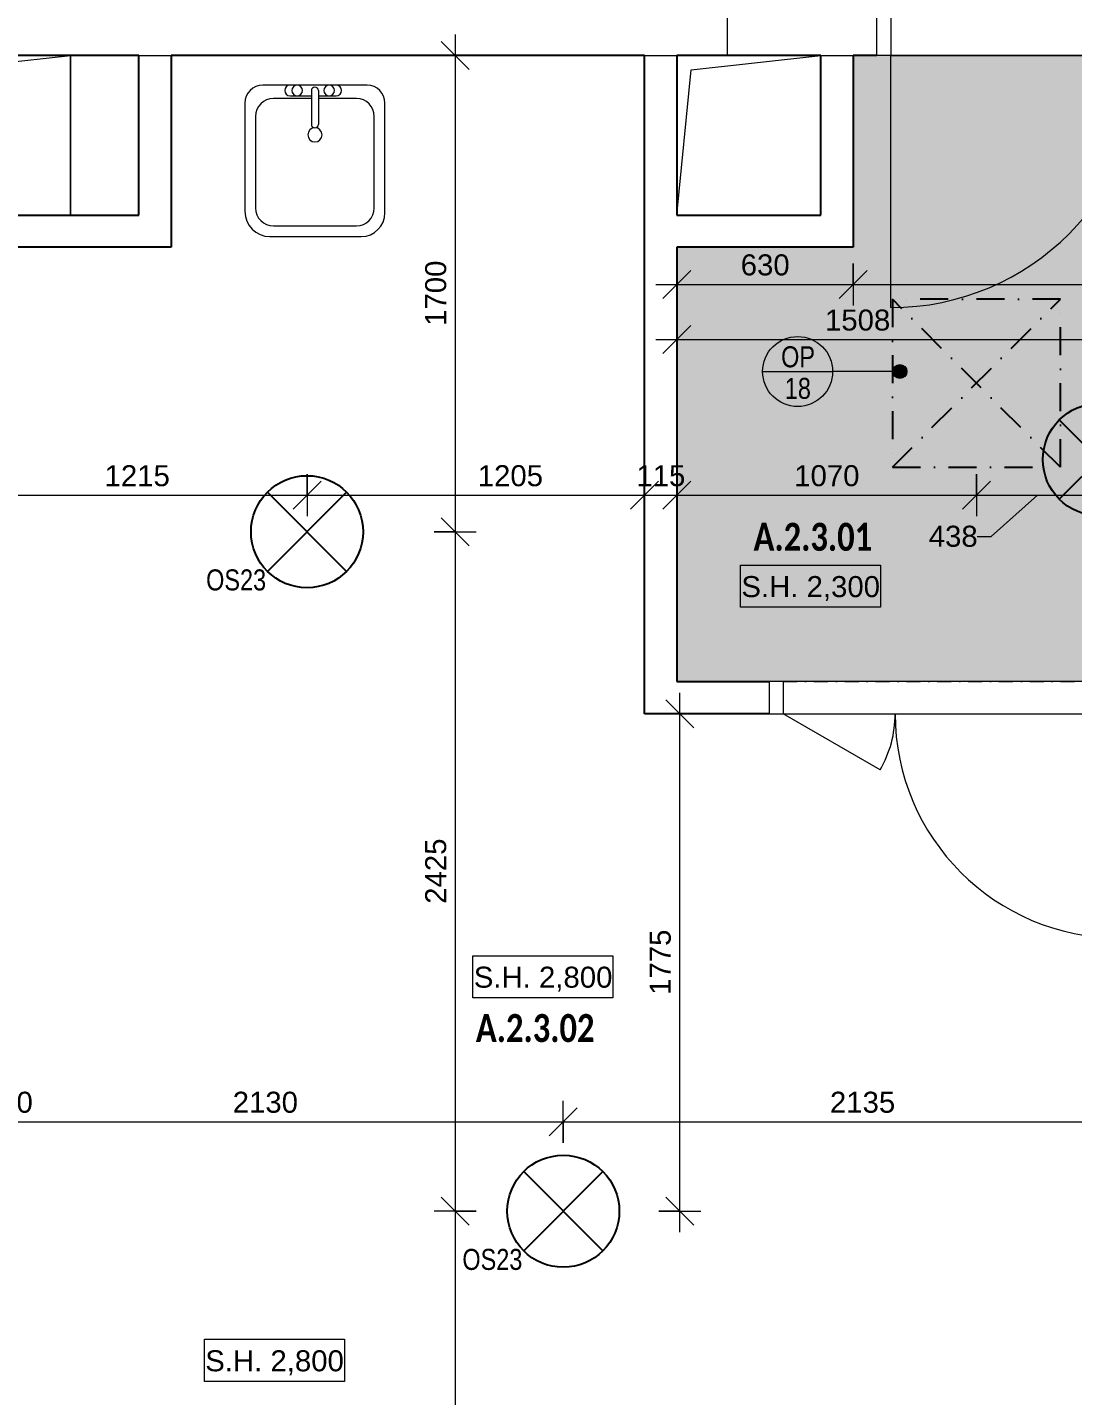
# Model space of a CAD drawing. Header units: millimetres. Extents: x -2015 to 46090, y -3604 to 14301.
# Drawn here: x 8441 to 12174, y 1942 to 6825 of the extents above; entities that cross this region are included whole.
import ezdxf

# ---------------------------------------------------------------- set-up
doc = ezdxf.new("R2010")
doc.units = ezdxf.units.MM
doc.linetypes.add('HA_DashDot_2_2mm-S0_6mm', pattern=[110, 50, -30, 0, -30])
doc.linetypes.add('HA_DashDot_4mm-S1mm', pattern=[200, 100, -50, 0, -50])
for name, color, linetype, lineweight in [('-UNDERLAY_P-SANR-FIXT-OTLN', 9, 'Continuous', 9), ('A-____-____-DIMS', 9, 'Continuous', 5), ('A-____-____-DIMS-50', 9, 'Continuous', 5), ('A-AREA-____-IDEN', 9, 'Continuous', 9), ('A-CLNG-____-PATT', 9, 'Continuous', 9), ('A-DETL-GENF-OTLN', 9, 'Continuous', 9), ('A-DOOR-____-MCUT', 9, 'HA_DashDot_2_2mm-S0_6mm', 9), ('A-DOOR-____-OTLN', 9, 'Continuous', 9), ('A-DOOR-FRAM-OTLN', 9, 'Continuous', 9), ('A-FLOR-____-OTLN', 9, 'Continuous', 9), ('A-FLOR-____-OVHD', 9, 'HA_DashDot_4mm-S1mm', 25), ('A-GENM-____-IDEN', 9, 'Continuous', 9), ('A-GENM-____-OTLN', 9, 'Continuous', 9), ('A-WALL-____-MCUT', 9, 'Continuous', 9), ('E-LITE-EQPM-IDEN', 9, 'Continuous', 9), ('E-LITE-EQPM-OTLN', 9, 'Continuous', 9), ('G-____-____-DIMS', 9, 'Continuous', 5), ('I-WALL-____-MCUT', 9, 'Continuous', 25)]:
    doc.layers.add(name, color=color, linetype=linetype, lineweight=lineweight)
doc.styles.add('Arial_1', font='arial.ttf', dxfattribs={"height": 75})
doc.styles.add('Arial_2', font='arial.ttf', dxfattribs={"width": 0.8, "height": 75})
doc.styles.add('Calibri_B', font='calibrib.ttf', dxfattribs={"width": 0.8, "height": 100})
doc.dimstyles.new('Inner_Dimensions', dxfattribs={"dimscale": 304.8, "dimtxt": 76.519455, "dimasz": 0.328084, "dimexe": 0.246063, "dimexo": 0.0625, "dimgap": 0.032808, "dimtad": 1, "dimdec": 0, "dimzin": 0, "dimdsep": 46, "dimtxsty": 'Arial_1', "dimblk1": 'OBLIQUE', "dimblk2": 'OBLIQUE', "dimsah": 1, "dimcen": 0.09, "dimdle": 0.246063, "dimazin": 0, "dimtfac": 1, "dimtdec": 4, "dimtix": 1, "dimtmove": 0, "dimatfit": 3, "dimfxl": 0.246063, "dimfxlon": 1, "dimtvp": 1, "dimtolj": 1, "dimtzin": 0, "dimlwd": 9, "dimlwe": 9, "dimarcsym": 2})
doc.dimstyles.new('Inner_Dimensions_1', dxfattribs={"dimscale": 304.8, "dimtxt": 76.519455, "dimasz": 0.328084, "dimexe": 0.246063, "dimexo": 0.0625, "dimgap": 0.032808, "dimtad": 1, "dimdec": 0, "dimzin": 0, "dimdsep": 46, "dimtxsty": 'Arial_1', "dimblk1": 'OBLIQUE', "dimblk2": 'OBLIQUE', "dimsah": 1, "dimcen": 0.09, "dimdle": 0.246063, "dimazin": 0, "dimtfac": 1, "dimtdec": 4, "dimtix": 1, "dimtmove": 2, "dimatfit": 3, "dimfxl": 0.246063, "dimfxlon": 1, "dimtvp": 1, "dimtolj": 1, "dimtzin": 0, "dimlwd": 9, "dimlwe": 9, "dimarcsym": 2})
doc.dimstyles.new('Inner_Dimensions_2', dxfattribs={"dimscale": 304.8, "dimtxt": 76.519455, "dimasz": 0.328084, "dimexe": 0.246063, "dimexo": 0.0625, "dimgap": 0.032808, "dimtad": 1, "dimdec": 0, "dimzin": 0, "dimdsep": 46, "dimtxsty": 'Arial_1', "dimblk1": 'OBLIQUE', "dimblk2": 'OBLIQUE', "dimsah": 1, "dimcen": 0.09, "dimdle": 0.246063, "dimazin": 0, "dimtfac": 1, "dimtdec": 4, "dimtix": 1, "dimtmove": 1, "dimatfit": 3, "dimfxl": 0.246063, "dimfxlon": 1, "dimtvp": 1, "dimtolj": 1, "dimtzin": 0, "dimlwd": 9, "dimlwe": 9, "dimarcsym": 2})

# ---------------------------------------------------------------- blocks, each defined once
blk = doc.blocks.new('Skříňka se dřezem_ pravoúhlá - 500 x 440mm-2245806-DSP_2NP-A')
at = {"layer": '-UNDERLAY_P-SANR-FIXT-OTLN', "color": 254}
for p, q in [((202.2, 180.1), (-170.8, 180.1)), ((202.2, 180.1), (-170.8, 180.1)), ((91.9, 180.1), (-73.2, 180.1)), ((3, 160.7), (3, 40.4)), ((28.4, 160.7), (28.4, 40.4)), ((-234.3, 116.6), (-234.3, -271)), ((-234.3, 116.6), (-234.3, -271)), ((3, 132.5), (-132.7, 132.5)), ((-73.2, 142), (3, 142)), ((28.4, 142), (91.9, 142)), ((164.1, 132.5), (28.4, 132.5)), ((265.7, -275.5), (265.7, 116.6)), ((265.7, -275.5), (265.7, 116.6)), ((-196.2, 69), (-196.2, -258.3)), ((227.6, -258.3), (227.6, 69)), ((-132.7, -321.8), (164.1, -321.8)), ((-145.4, -359.9), (181.3, -359.9)), ((-145.4, -359.9), (181.3, -359.9))]:
    blk.add_line(p, q, dxfattribs=at)
for centre, radius, start, end in [((-170.8, 116.6), 63.5, 90, 180), ((-170.8, 116.6), 63.5, 90, 180), ((-73.2, 161.1), 19, 90, 270), ((-47.8, 161.1), 19, 360, 180), ((-47.8, 161.1), 19, 180, 0), ((15.7, 160.7), 12.7, 360, 180), ((66.5, 161.1), 19, 360, 180), ((66.5, 161.1), 19, 180, 360), ((91.9, 161.1), 19, 270, 90), ((202.2, 116.6), 63.5, 0, 90), ((202.2, 116.6), 63.5, 360, 90), ((-132.7, 69), 63.5, 90, 180), ((164.1, 69), 63.5, 0, 90), ((15.7, 3.2), 25.4, 360, 180), ((15.7, 3.2), 25.4, 180, 0), ((15.7, 40.4), 12.7, 180, 0), ((-145.4, -271), 88.9, 180, 270), ((-145.4, -271), 88.9, 180, 270), ((-132.7, -258.3), 63.5, 180, 270), ((164.1, -258.3), 63.5, 270, 0), ((181.3, -275.5), 84.4, 270, 0), ((181.3, -275.5), 84.4, 270, 0)]:
    blk.add_arc(centre, radius, start, end, dxfattribs=at)
blk = doc.blocks.new('HA_DR_Single_Swing_Solid - In_BJ_900x2100_Vstupni-2215773-DSP_2NP-A')
at = {"layer": 'A-DOOR-____-MCUT'}
for p, q in [((-450, 125), (450, 125)), ((-450, -125), (450, -125))]:
    blk.add_line(p, q, dxfattribs=at)
at = {"layer": 'A-DOOR-____-OTLN', "lineweight": 5}
blk.add_line((450, 1025), (450, 125), dxfattribs=at)
at = {"layer": 'A-DOOR-____-OTLN'}
for p, q in [((-500, 125), (500, 125)), ((-500, -125), (500, -125))]:
    blk.add_line(p, q, dxfattribs=at)
at = {"layer": 'A-DOOR-____-OTLN', "lineweight": 5}
blk.add_arc((450, 125), 900, 90, 180, dxfattribs=at)
at = {"layer": 'A-DOOR-FRAM-OTLN'}
for p, q in [((-500, 125), (-500, -125)), ((-450, 125), (-500, 125)), ((-450, 125), (-450, -125)), ((450, 125), (-450, 125)), ((450, -125), (450, 125)), ((450, 125), (500, 125)), ((500, 125), (500, -125)), ((-500, -125), (-450, -125)), ((-450, -125), (450, -125)), ((500, -125), (450, -125))]:
    blk.add_line(p, q, dxfattribs=at)
blk = doc.blocks.new('HA_DR_Double_Swing_Solid - In_BJ_1200x2100_800-2099675-DSP_2NP-A')
at = {"layer": 'A-DOOR-____-MCUT'}
for p, q in [((-600, 57.5), (600, 57.5)), ((-600, -57.5), (600, -57.5))]:
    blk.add_line(p, q, dxfattribs=at)
at = {"layer": 'A-DOOR-____-OTLN', "lineweight": 5}
for p, q in [((-253.6, -257.5), (-600, -57.5)), ((600, -857.5), (600, -57.5))]:
    blk.add_line(p, q, dxfattribs=at)
for centre, radius, start, end in [((-600, -57.5), 400, 330, 0), ((600, -57.5), 800, 180, 270)]:
    blk.add_arc(centre, radius, start, end, dxfattribs=at)
at = {"layer": 'A-DOOR-FRAM-OTLN'}
for p, q in [((-600, 57.5), (-650, 57.5)), ((-650, 57.5), (-650, -57.5)), ((600, 57.5), (-600, 57.5)), ((-600, 57.5), (-600, -57.5)), ((600, -57.5), (600, 57.5)), ((600, 57.5), (650, 57.5)), ((650, 57.5), (650, -57.5)), ((-650, -57.5), (-600, -57.5)), ((-600, -57.5), (600, -57.5)), ((650, -57.5), (600, -57.5))]:
    blk.add_line(p, q, dxfattribs=at)
blk = doc.blocks.new('HA_GM_Shaft_Rectangle - Default-2065165-DSP_2NP-A')
at = {"layer": 'A-DETL-GENF-OTLN'}
for p, q in [((37, -37), (370, 0)), ((0, -570), (37, -37))]:
    blk.add_line(p, q, dxfattribs=at)
at = {"layer": 'A-GENM-____-OTLN'}
for p, q in [((0, -570), (0, 0)), ((0, 0), (370, 0)), ((370, 0), (370, -570)), ((370, -570), (0, -570))]:
    blk.add_line(p, q, dxfattribs=at)
blk = doc.blocks.new('HA_GM_Shaft_Rectangle - Default-2065166-DSP_2NP-A')
at = {"layer": 'A-DETL-GENF-OTLN'}
for p, q in [((51.5, -51.5), (515, 0)), ((0, -570), (51.5, -51.5))]:
    blk.add_line(p, q, dxfattribs=at)
at = {"layer": 'A-GENM-____-OTLN'}
for p, q in [((0, -570), (0, 0)), ((0, 0), (515, 0)), ((515, 0), (515, -570)), ((515, -570), (0, -570))]:
    blk.add_line(p, q, dxfattribs=at)
blk = doc.blocks.new('HA_LF_GenericSymbol - OS23_pokoj-V3-DSP_2NP-A')
at = {"layer": 'E-LITE-EQPM-OTLN', "color": 11, "lineweight": 25}
for p, q in [((141.4, 141.4), (-141.4, -141.4)), ((-141.4, 141.4), (141.4, -141.4))]:
    blk.add_line(p, q, dxfattribs=at)
blk.add_circle((0, 0), 200, dxfattribs=at)
blk = doc.blocks.new('HA_LF_GenericSymbol - OS20_chodby-2043339-DSP_2NP-A')
at = {"layer": 'E-LITE-EQPM-OTLN', "color": 11, "lineweight": 25}
for p, q in [((141.4, 141.4), (-141.4, -141.4)), ((-141.4, 141.4), (141.4, -141.4))]:
    blk.add_line(p, q, dxfattribs=at)
blk.add_circle((0, 0), 200, dxfattribs=at)
blk = doc.blocks.new('DIMBLOCK7-DSP_2NP-A')
at = {"layer": 'A-____-____-DIMS-50', "lineweight": 9}
for p, q in [((8225, 5230.1), (8225, 5080.1)), ((8225, 5155.1), (8225, 5230.1)), ((9440, 5230.1), (9440, 5080.1)), ((9440, 5155.1), (9440, 5230.1)), ((8225, 5155.1), (8275, 5205.1)), ((9440, 5155.1), (9490, 5205.1)), ((8225, 5155.1), (8175, 5105.1)), ((8225, 5155.1), (9440, 5155.1)), ((9440, 5155.1), (9390, 5105.1))]:
    blk.add_line(p, q, dxfattribs=at)
at = {"layer": 'A-____-____-DIMS-50', "color": 0, "lineweight": 9, "insert": (8717.1, 5262.5), "char_height": 75, "width": 276.883, "attachment_point": 1, "line_spacing_factor": 0.941778, "style": 'Arial_1'}
blk.add_mtext('1215', dxfattribs=at)
blk = doc.blocks.new('_Oblique')
at = {"color": 0, "linetype": 'ByBlock', "lineweight": -2}
blk.add_line((-0.5, -0.5), (0.5, 0.5), dxfattribs=at)
blk = doc.blocks.new('DIMBLOCK8-DSP_2NP-A')
at = {"layer": 'A-____-____-DIMS-50', "lineweight": 9}
for p, q in [((9440, 5230.1), (9440, 5080.1)), ((9440, 5155.1), (9440, 5230.1)), ((10645, 5230.1), (10645, 5080.1)), ((10645, 5155.1), (10645, 5230.1)), ((9440, 5155.1), (9490, 5205.1)), ((10645, 5155.1), (10695, 5205.1)), ((9440, 5155.1), (9390, 5105.1)), ((9440, 5155.1), (10645, 5155.1)), ((10645, 5155.1), (10595, 5105.1))]:
    blk.add_line(p, q, dxfattribs=at)
at = {"layer": 'A-____-____-DIMS-50', "color": 0, "lineweight": 9, "insert": (10049.5, 5262.5), "char_height": 75, "width": 276.883, "attachment_point": 1, "line_spacing_factor": 0.941778, "style": 'Arial_1'}
blk.add_mtext('1205', dxfattribs=at)
blk = doc.blocks.new('DIMBLOCK9-DSP_2NP-A')
at = {"layer": 'A-____-____-DIMS-50', "lineweight": 9}
for p, q in [((10645, 5230.1), (10645, 5080.1)), ((10645, 5155.1), (10645, 5230.1)), ((10760, 5230.1), (10760, 5080.1)), ((10760, 5155.1), (10760, 5230.1)), ((10645, 5155.1), (10695, 5205.1)), ((10760, 5155.1), (10810, 5205.1)), ((10645, 5155.1), (10595, 5105.1)), ((10645, 5155.1), (10760, 5155.1)), ((10760, 5155.1), (10710, 5105.1))]:
    blk.add_line(p, q, dxfattribs=at)
at = {"layer": 'A-____-____-DIMS-50', "color": 0, "lineweight": 9, "insert": (10616, 5262.5), "char_height": 75, "width": 207.662, "attachment_point": 1, "line_spacing_factor": 0.941778, "style": 'Arial_1'}
blk.add_mtext('115', dxfattribs=at)
blk = doc.blocks.new('DIMBLOCK10-DSP_2NP-A')
at = {"layer": 'A-____-____-DIMS-50', "lineweight": 9}
for p, q in [((10760, 5230.1), (10760, 5080.1)), ((10760, 5155.1), (10760, 5230.1)), ((11830, 5230.1), (11830, 5080.1)), ((11830, 5155.1), (11830, 5230.1)), ((10760, 5155.1), (10810, 5205.1)), ((11830, 5155.1), (11880, 5205.1)), ((10760, 5155.1), (10710, 5105.1)), ((10760, 5155.1), (11830, 5155.1)), ((11830, 5155.1), (11780, 5105.1))]:
    blk.add_line(p, q, dxfattribs=at)
at = {"layer": 'A-____-____-DIMS-50', "color": 0, "lineweight": 9, "insert": (11179.6, 5262.5), "char_height": 75, "width": 276.883, "attachment_point": 1, "line_spacing_factor": 0.941778, "style": 'Arial_1'}
blk.add_mtext('1070', dxfattribs=at)
blk = doc.blocks.new('DIMBLOCK11-DSP_2NP-A')
at = {"layer": 'A-____-____-DIMS-50', "lineweight": 9}
for p, q in [((11830, 5230.1), (11830, 5080.1)), ((11830, 5155.1), (11830, 5230.1)), ((12267.5, 5230.1), (12267.5, 5080.1)), ((12267.5, 5155.1), (12267.5, 5230.1)), ((11830, 5155.1), (11880, 5205.1)), ((12267.5, 5155.1), (12317.5, 5205.1)), ((11830, 5155.1), (11780, 5105.1)), ((11830, 5155.1), (12267.5, 5155.1)), ((11883, 5007.9), (12048.8, 5155.1)), ((12267.5, 5155.1), (12217.5, 5105.1)), ((11833, 5007.9), (11883, 5007.9))]:
    blk.add_line(p, q, dxfattribs=at)
at = {"layer": 'A-____-____-DIMS-50', "color": 0, "lineweight": 9, "insert": (11659.9, 5046.4), "char_height": 75, "width": 207.662, "attachment_point": 1, "line_spacing_factor": 0.941778, "style": 'Arial_1'}
blk.add_mtext('438', dxfattribs=at)
blk = doc.blocks.new('DIMBLOCK63-DSP_2NP-A')
at = {"layer": 'A-____-____-DIMS-50', "lineweight": 9}
for p, q in [((7975, 2994.1), (7975, 2844.1)), ((7975, 2919.1), (7975, 2994.1)), ((8236.1, 2988), (8100, 2919.1)), ((8225, 2994.1), (8225, 2844.1)), ((8225, 2919.1), (8225, 2994.1)), ((8286.1, 2988), (8236.1, 2988)), ((7975, 2919.1), (8025, 2969.1)), ((8225, 2919.1), (8275, 2969.1)), ((7975, 2919.1), (7925, 2869.1)), ((7975, 2919.1), (8225, 2919.1)), ((8225, 2919.1), (8175, 2869.1))]:
    blk.add_line(p, q, dxfattribs=at)
at = {"layer": 'A-____-____-DIMS-50', "color": 0, "lineweight": 9, "insert": (8286.1, 3026.5), "char_height": 75, "width": 207.662, "attachment_point": 1, "line_spacing_factor": 0.941778, "style": 'Arial_1'}
blk.add_mtext('250', dxfattribs=at)
blk = doc.blocks.new('DIMBLOCK64-DSP_2NP-A')
at = {"layer": 'A-____-____-DIMS-50', "lineweight": 9}
for p, q in [((8225, 2994.1), (8225, 2844.1)), ((8225, 2919.1), (8225, 2994.1)), ((10355, 2844.1), (10355, 2994.1)), ((8225, 2919.1), (8275, 2969.1)), ((10355, 2919.1), (10405, 2969.1)), ((8225, 2919.1), (8175, 2869.1)), ((8225, 2919.1), (10355, 2919.1)), ((10355, 2919.1), (10305, 2869.1)), ((10355, 2919.1), (10355, 2844.1))]:
    blk.add_line(p, q, dxfattribs=at)
at = {"layer": 'A-____-____-DIMS-50', "color": 0, "lineweight": 9, "insert": (9174.6, 3026.5), "char_height": 75, "width": 276.883, "attachment_point": 1, "line_spacing_factor": 0.941778, "style": 'Arial_1'}
blk.add_mtext('2130', dxfattribs=at)
blk = doc.blocks.new('DIMBLOCK65-DSP_2NP-A')
at = {"layer": 'A-____-____-DIMS-50', "lineweight": 9}
for p, q in [((10355, 2844.1), (10355, 2994.1)), ((12490, 2994.1), (12490, 2844.1)), ((12490, 2919.1), (12490, 2994.1)), ((10355, 2919.1), (10405, 2969.1)), ((12490, 2919.1), (12540, 2969.1)), ((10355, 2919.1), (10305, 2869.1)), ((10355, 2919.1), (12490, 2919.1)), ((10355, 2919.1), (10355, 2844.1)), ((12490, 2919.1), (12440, 2869.1))]:
    blk.add_line(p, q, dxfattribs=at)
at = {"layer": 'A-____-____-DIMS-50', "color": 0, "lineweight": 9, "insert": (11307.1, 3026.5), "char_height": 75, "width": 276.883, "attachment_point": 1, "line_spacing_factor": 0.941778, "style": 'Arial_1'}
blk.add_mtext('2135', dxfattribs=at)
blk = doc.blocks.new('DIMBLOCK92-DSP_2NP-A')
at = {"layer": 'A-____-____-DIMS-50', "lineweight": 9}
for p, q in [((9969.1, 6800), (9969.1, 5025)), ((9969.1, 6725), (9919.1, 6775)), ((10044.1, 6725), (9894.1, 6725)), ((9969.1, 6725), (10019.1, 6675)), ((9969.1, 6725), (10044.1, 6725)), ((9969.1, 5025), (9919.1, 5075)), ((9894.1, 5025), (10044.1, 5025)), ((9969.1, 5025), (9894.1, 5025)), ((9969.1, 5025), (10019.1, 4975))]:
    blk.add_line(p, q, dxfattribs=at)
at = {"layer": 'A-____-____-DIMS-50', "color": 0, "lineweight": 9, "insert": (9861.8, 5759.6), "char_height": 75, "width": 276.883, "attachment_point": 1, "rotation": 90, "line_spacing_factor": 0.941778, "style": 'Arial_1'}
blk.add_mtext('1700', dxfattribs=at)
blk = doc.blocks.new('DIMBLOCK93-DSP_2NP-A')
at = {"layer": 'A-____-____-DIMS-50', "lineweight": 9}
for p, q in [((9969.1, 5025), (9919.1, 5075)), ((9894.1, 5025), (10044.1, 5025)), ((9969.1, 5025), (9894.1, 5025)), ((9969.1, 5025), (9969.1, 2600)), ((9969.1, 5025), (10019.1, 4975)), ((9969.1, 2600), (9919.1, 2650)), ((10044.1, 2600), (9894.1, 2600)), ((9969.1, 2600), (10019.1, 2550)), ((9969.1, 2600), (10044.1, 2600))]:
    blk.add_line(p, q, dxfattribs=at)
at = {"layer": 'A-____-____-DIMS-50', "color": 0, "lineweight": 9, "insert": (9861.8, 3697.1), "char_height": 75, "width": 276.883, "attachment_point": 1, "rotation": 90, "line_spacing_factor": 0.941778, "style": 'Arial_1'}
blk.add_mtext('2425', dxfattribs=at)
blk = doc.blocks.new('DIMBLOCK94-DSP_2NP-A')
at = {"layer": 'A-____-____-DIMS-50', "lineweight": 9}
for p, q in [((9969.1, 2600), (9919.1, 2650)), ((10044.1, 2600), (9894.1, 2600)), ((9969.1, 2600), (9969.1, 775)), ((9969.1, 2600), (10019.1, 2550)), ((9969.1, 2600), (10044.1, 2600)), ((9969.1, 850), (9919.1, 900)), ((10044.1, 850), (9894.1, 850)), ((9969.1, 850), (10019.1, 800)), ((9969.1, 850), (10044.1, 850))]:
    blk.add_line(p, q, dxfattribs=at)
at = {"layer": 'A-____-____-DIMS-50', "color": 0, "lineweight": 9, "insert": (9861.8, 1609.6), "char_height": 75, "width": 276.883, "attachment_point": 1, "rotation": 90, "line_spacing_factor": 0.941778, "style": 'Arial_1'}
blk.add_mtext('1750', dxfattribs=at)
blk = doc.blocks.new('HA_TAG_GM_Products - Generic-588599-DSP_2NP-A')
at = {"layer": 'A-GENM-____-IDEN'}
blk.add_line((-2.5, 0), (2.5, 0), dxfattribs=at)
blk.add_circle((0, 0), 2.5, dxfattribs=at)
blk = doc.blocks.new('Spot Elevations - Generic-448778-DSP_2NP-A')
at = {"layer": 'G-____-____-DIMS', "lineweight": 9}
for p, q in [((-5, 0), (-5, 3)), ((-5, 3), (5, 3)), ((5, 3), (5, 0)), ((5, 0), (-5, 0))]:
    blk.add_line(p, q, dxfattribs=at)
blk = doc.blocks.new('DIMBLOCK105-DSP_2NP-A')
at = {"layer": 'A-____-____-DIMS-50', "lineweight": 9}
for p, q in [((10760, 5982.5), (10760, 5832.5)), ((10760, 5907.5), (10760, 5982.5)), ((10760, 5907.5), (10810, 5957.5)), ((11390, 5982.5), (11390, 5832.5)), ((11390, 5907.5), (11390, 5982.5)), ((11390, 5907.5), (11440, 5957.5)), ((10685, 5907.5), (11390, 5907.5)), ((10760, 5907.5), (10710, 5857.5)), ((11390, 5907.5), (11340, 5857.5))]:
    blk.add_line(p, q, dxfattribs=at)
at = {"layer": 'A-____-____-DIMS-50', "color": 0, "lineweight": 9, "insert": (10988.5, 6014.9), "char_height": 75, "width": 207.662, "attachment_point": 1, "line_spacing_factor": 0.941778, "style": 'Arial_1'}
blk.add_mtext('630', dxfattribs=at)
blk = doc.blocks.new('DIMBLOCK106-DSP_2NP-A')
at = {"layer": 'A-____-____-DIMS-50', "lineweight": 9}
for p, q in [((11390, 5982.5), (11390, 5832.5)), ((11390, 5907.5), (11390, 5982.5)), ((11390, 5907.5), (11440, 5957.5)), ((13775, 5982.5), (13775, 5832.5)), ((13775, 5907.5), (13775, 5982.5)), ((13775, 5907.5), (13825, 5957.5)), ((11390, 5907.5), (11340, 5857.5)), ((11390, 5907.5), (13850, 5907.5)), ((13775, 5907.5), (13725, 5857.5))]:
    blk.add_line(p, q, dxfattribs=at)
at = {"layer": 'A-____-____-DIMS-50', "color": 0, "lineweight": 9, "insert": (12467.1, 6014.9), "char_height": 75, "width": 276.883, "attachment_point": 1, "line_spacing_factor": 0.941778, "style": 'Arial_1'}
blk.add_mtext('2385', dxfattribs=at)
blk = doc.blocks.new('DIMBLOCK140-DSP_2NP-A')
at = {"layer": 'A-____-____-DIMS-50', "lineweight": 9}
for p, q in [((10771, 2525), (10771, 4450)), ((10771, 4375), (10721, 4425)), ((10696, 4375), (10846, 4375)), ((10771, 4375), (10696, 4375)), ((10771, 4375), (10821, 4325)), ((10771, 2600), (10721, 2650)), ((10696, 2600), (10846, 2600)), ((10771, 2600), (10696, 2600)), ((10771, 2600), (10821, 2550))]:
    blk.add_line(p, q, dxfattribs=at)
at = {"layer": 'A-____-____-DIMS-50', "color": 0, "lineweight": 9, "insert": (10663.6, 3372.1), "char_height": 75, "width": 276.883, "attachment_point": 1, "rotation": 90, "line_spacing_factor": 0.941778, "style": 'Arial_1'}
blk.add_mtext('1775', dxfattribs=at)
blk = doc.blocks.new('DIMBLOCK146-DSP_2NP-A')
at = {"layer": 'A-____-____-DIMS-50', "lineweight": 9}
for p, q in [((10760, 5785.6), (10760, 5635.6)), ((10760, 5710.6), (10760, 5785.6)), ((12267.5, 5635.6), (12267.5, 5785.6)), ((10760, 5710.6), (10810, 5760.6)), ((12267.5, 5710.6), (12317.5, 5760.6)), ((10685, 5710.6), (12267.5, 5710.6)), ((10760, 5710.6), (10710, 5660.6)), ((12267.5, 5710.6), (12217.5, 5660.6)), ((12267.5, 5710.6), (12267.5, 5635.6))]:
    blk.add_line(p, q, dxfattribs=at)
at = {"layer": 'A-____-____-DIMS-50', "color": 0, "lineweight": 9, "insert": (11289.5, 5818), "char_height": 75, "width": 276.883, "attachment_point": 1, "line_spacing_factor": 0.941778, "style": 'Arial_1'}
blk.add_mtext('1508', dxfattribs=at)

msp = doc.modelspace()

# ---------------------------------------------------------------- hatches: boundary and pattern name
at = {"layer": 'A-CLNG-____-PATT', "lineweight": 5}
h = msp.add_hatch(color=256, dxfattribs=at)
h.paths.add_polyline_path([(11140, 4490), (13775, 4490), (13775, 6725), (13045, 6725), (13045, 6075), (12930, 6075), (12930, 6725), (11390, 6725), (11390, 6040), (10760, 6040), (10760, 4490), (11090, 4490)])
h.paths.add_polyline_path([(12959.6, 5262.5), (12954.4, 5263.2), (12949.6, 5265.2), (12945.5, 5268.4), (12942.3, 5272.5), (12940.3, 5277.3), (12939.6, 5282.5), (12940.3, 5287.7), (12942.3, 5292.5), (12945.5, 5296.6), (12949.6, 5299.8), (12954.4, 5301.8), (12959.6, 5302.5), (12964.8, 5301.8), (12969.6, 5299.8), (12973.8, 5296.6), (12976.9, 5292.5), (12978.9, 5287.7), (12979.6, 5282.5), (12978.9, 5277.3), (12976.9, 5272.5), (12973.8, 5268.4), (12969.6, 5265.2), (12964.8, 5263.2)])
at = {"layer": 'A-GENM-____-IDEN'}
h = msp.add_hatch(color=256, dxfattribs=at)
edge = h.paths.add_edge_path()
edge.add_arc((11557, 5596.8), 25, 0, 360)

# ---------------------------------------------------------------- linework, layer by layer
at = {"layer": 'A-FLOR-____-OTLN'}
msp.add_line((8595, 6155), (8595, 6725), dxfattribs=at)
at = {"layer": 'A-FLOR-____-OVHD'}
for p, q in [((12130, 5855), (11530, 5855)), ((11530, 5855), (11530, 5255)), ((12130, 5255), (11530, 5855)), ((11530, 5255), (12130, 5855)), ((12130, 5255), (12130, 5855)), ((11530, 5255), (12130, 5255))]:
    msp.add_line(p, q, dxfattribs=at)
at = {"layer": 'A-GENM-____-IDEN'}
msp.add_line((11557, 5596.8), (11316.8, 5596.8), dxfattribs=at)
msp.add_circle((11557, 5596.8), 25, dxfattribs=at)
at = {"layer": 'A-WALL-____-MCUT'}
for p, q in [((10940, 6975), (10940, 6725)), ((8840, 6725), (8955, 6725)), ((10645, 6725), (10760, 6725)), ((11275, 6725), (11390, 6725))]:
    msp.add_line(p, q, dxfattribs=at)
at = {"layer": 'I-WALL-____-MCUT'}
for p, q in [((8840, 6725), (8225, 6725)), ((8840, 6155), (8840, 6725)), ((10645, 6725), (8955, 6725)), ((8955, 6725), (8955, 6040)), ((10645, 4375), (10645, 6725)), ((11275, 6725), (10760, 6725)), ((10760, 6725), (10760, 6155)), ((11275, 6155), (11275, 6725)), ((11475, 6725), (11390, 6725)), ((11390, 6725), (11390, 6040)), ((8225, 6155), (8840, 6155)), ((10760, 6155), (11275, 6155)), ((8955, 6040), (8225, 6040)), ((10760, 6040), (10760, 4490)), ((11390, 6040), (10760, 6040)), ((10760, 4490), (11090, 4490)), ((11090, 4375), (10645, 4375))]:
    msp.add_line(p, q, dxfattribs=at)

# ---------------------------------------------------------------- block references
at = {"layer": '-UNDERLAY_P-SANR-FIXT-OTLN', "color": 254}
msp.add_blockref('Skříňka se dřezem_ pravoúhlá - 500 x 440mm-2245806-DSP_2NP-A', (9452.4, 6438.4), dxfattribs=at)
at = {"layer": 'A-DOOR-____-OTLN', "rotation": 180}
msp.add_blockref('HA_DR_Single_Swing_Solid - In_BJ_900x2100_Vstupni-2215773-DSP_2NP-A', (11975, 6850), dxfattribs=at)
at = {"layer": 'A-DOOR-____-OTLN'}
msp.add_blockref('HA_DR_Double_Swing_Solid - In_BJ_1200x2100_800-2099675-DSP_2NP-A', (11740, 4432.5), dxfattribs=at)
at = {"layer": 'A-GENM-____-IDEN', "xscale": 49.99999999999998, "yscale": 49.99999999999998, "zscale": 49.99999999999998}
msp.add_blockref('HA_TAG_GM_Products - Generic-588599-DSP_2NP-A', (11191.8, 5596.8), dxfattribs=at)
at = {"layer": 'A-GENM-____-OTLN', "lineweight": 5}
for name, p in [('HA_GM_Shaft_Rectangle - Default-2065165-DSP_2NP-A', (8225, 6725)), ('HA_GM_Shaft_Rectangle - Default-2065166-DSP_2NP-A', (10760, 6725))]:
    msp.add_blockref(name, p, dxfattribs=at)
at = {"layer": 'E-LITE-EQPM-OTLN', "color": 11, "lineweight": 25}
for name, p in [('HA_LF_GenericSymbol - OS20_chodby-2043339-DSP_2NP-A', (12267.5, 5282.5)), ('HA_LF_GenericSymbol - OS23_pokoj-V3-DSP_2NP-A', (9440, 5025)), ('HA_LF_GenericSymbol - OS23_pokoj-V3-DSP_2NP-A', (10355, 2600))]:
    msp.add_blockref(name, p, dxfattribs=at)
at = {"layer": 'G-____-____-DIMS', "lineweight": 9, "xscale": 49.99999999999998, "yscale": 49.99999999999998, "zscale": 49.99999999999998}
for p in [(11237.7, 4755.8), (10282.2, 3361.9), (9323.3, 1992.9)]:
    msp.add_blockref('Spot Elevations - Generic-448778-DSP_2NP-A', p, dxfattribs=at)

# ---------------------------------------------------------------- texts
at = {"layer": 'A-AREA-____-IDEN', "lineweight": 5, "char_height": 100, "width": 525.907, "attachment_point": 1, "style": 'Calibri_B'}
for s, insert in [('A.2.3.01', (11034.2, 5056.9)), ('A.2.3.02', (10042.7, 3303.8))]:
    msp.add_mtext(s, dxfattribs=dict(at, insert=insert))
at = {"layer": 'A-GENM-____-IDEN', "lineweight": 5, "char_height": 75, "attachment_point": 1, "style": 'Arial_2'}
for s, insert, width in [('OP', (11132.8, 5686.9), 147.51), ('18', (11146, 5574.2), 115.443)]:
    msp.add_mtext(s, dxfattribs=dict(at, insert=insert, width=width))
at = {"layer": 'E-LITE-EQPM-IDEN', "lineweight": 5, "char_height": 75, "width": 262.953, "attachment_point": 1, "style": 'Arial_2'}
for insert in [(9079.6, 4890.6), (9994.6, 2465.6)]:
    msp.add_mtext('OS23', dxfattribs=dict(at, insert=insert))
at = {"layer": 'G-____-____-DIMS', "lineweight": 9, "char_height": 75, "width": 592.246, "attachment_point": 1, "line_spacing_factor": 0.941778, "style": 'Arial_1'}
for s, insert in [('S.H. 2,300', (10990.9, 4866.7)), ('S.H. 2,800', (10035.4, 3472.8)), ('S.H. 2,800', (9076.5, 2103.8))]:
    msp.add_mtext(s, dxfattribs=dict(at, insert=insert))

# ---------------------------------------------------------------- dimensions: what is measured, and where the dimension line sits
at = {"layer": 'A-____-____-DIMS', "lineweight": 9}
for base, p1, p2, override, picture, middle in [((9969.1, 5025), (10044.1, 6725), (9894.1, 5025), {"dimpost": '<>', "dimfxl": 1706.604817}, 'DIMBLOCK92-DSP_2NP-A', (9920.8, 5875)), ((9969.1, 2600), (9894.1, 5025), (10044.1, 2600), {"dimpost": '<>', "dimfxl": 2429.634746}, 'DIMBLOCK93-DSP_2NP-A', (9920.8, 3812.5)), ((10771, 4375), (10696, 2600), (10696, 4375), {"dimpost": '<>', "dimfxl": 1775}, 'DIMBLOCK140-DSP_2NP-A', (10722.7, 3487.5)), ((9969.1, 850), (10044.1, 2600), (10044.1, 850), {"dimpost": '<>', "dimfxl": 1750}, 'DIMBLOCK94-DSP_2NP-A', (9920.8, 1725))]:
    dim = msp.add_linear_dim(base=base, p1=p1, p2=p2, angle=90, dimstyle='Inner_Dimensions', override=override, dxfattribs=at)
    dim.commit()
    dim.dimension.update_dxf_attribs({"geometry": picture, "text_midpoint": middle})
for base, p1, p2, override, picture, middle in [((11390, 5907.5), (10760, 5982.5), (11390, 5982.5), {"dimpost": '<>', "dimfxl": 630}, 'DIMBLOCK105-DSP_2NP-A', (11075, 5955.9)), ((13775, 5907.5), (11390, 5982.5), (13775, 5982.5), {"dimpost": '<>', "dimfxl": 2385}, 'DIMBLOCK106-DSP_2NP-A', (12582.5, 5955.9)), ((9440, 5155.1), (8225, 5230.1), (9440, 5230.1), {"dimpost": '<>', "dimfxl": 1215}, 'DIMBLOCK7-DSP_2NP-A', (8832.5, 5203.4)), ((10760, 5155.1), (10645, 5230.1), (10760, 5230.1), {"dimpost": '<>', "dimfxl": 115}, 'DIMBLOCK9-DSP_2NP-A', (10702.5, 5203.4)), ((11830, 5155.1), (10760, 5230.1), (11830, 5230.1), {"dimpost": '<>', "dimfxl": 1070}, 'DIMBLOCK10-DSP_2NP-A', (11295, 5203.4)), ((10355, 2919.1), (8225, 2994.1), (10355, 2844.1), {"dimpost": '<>', "dimfxl": 2135.275158}, 'DIMBLOCK64-DSP_2NP-A', (9290, 2967.4)), ((12490, 2919.1), (10355, 2844.1), (12490, 2994.1), {"dimpost": '<>', "dimfxl": 2140.262834}, 'DIMBLOCK65-DSP_2NP-A', (11422.5, 2967.4))]:
    dim = msp.add_linear_dim(base=base, p1=p1, p2=p2, dimstyle='Inner_Dimensions', override=override, dxfattribs=at)
    dim.commit()
    dim.dimension.update_dxf_attribs({"geometry": picture, "text_midpoint": middle})
for base, p1, p2, dimstyle, override, picture, middle in [((12267.5, 5710.6070781), (10760, 5785.6070781), (12267.5, 5635.6070781), 'Inner_Dimensions_1', {"dimpost": '<>', "dimfxl": 1514.944306}, 'DIMBLOCK146-DSP_2NP-A', (11427.9143568, 5767.9743034)), ((10645, 5155.1), (9440, 5230.1), (10645, 5230.1), 'Inner_Dimensions_1', {"dimpost": '<>', "dimfxl": 1205}, 'DIMBLOCK8-DSP_2NP-A', (10187.9, 5212.5)), ((12267.5, 5155.1134287), (11830, 5230.1134287), (12267.5, 5230.1134287), 'Inner_Dimensions_2', {"dimpost": '<>', "dimfxl": 437.5}, 'DIMBLOCK11-DSP_2NP-A', (11763.7710571, 4996.3883417)), ((8225, 2919.1), (7975, 2994.1), (8225, 2994.1), 'Inner_Dimensions_2', {"dimpost": '<>', "dimfxl": 250}, 'DIMBLOCK63-DSP_2NP-A', (8389.9, 2976.5))]:
    dim = msp.add_linear_dim(base=base, p1=p1, p2=p2, dimstyle=dimstyle, override=override, dxfattribs=at)
    dim.commit()
    dim.dimension.update_dxf_attribs({"geometry": picture, "text_midpoint": middle, "dimtype": 160})

doc.saveas('drawing.dxf')
